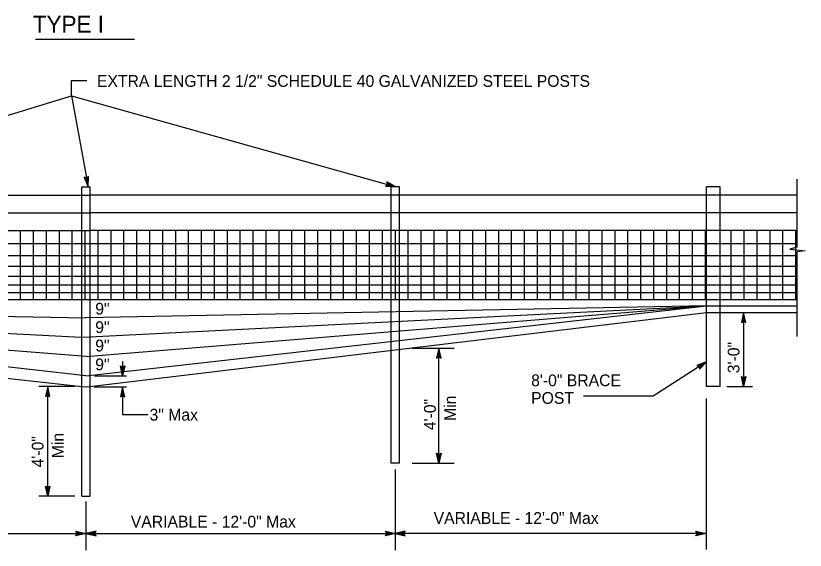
# Model space of a CAD drawing. Extents: x -894 to 866, y -476 to 714.
# Drawn here: x -243.2 to 226.8, y 31.9 to 350.1 of the extents above; entities that cross this region are included whole.
import ezdxf

# ---------------------------------------------------------------- set-up
doc = ezdxf.new("R2010")
doc.units = 0
for name, color, linetype in [('56 Stage 3 Anno', 7, 'Continuous'), ('57 Undefined', 7, 'Continuous'), ('60 Nongeo Data', 7, 'Continuous')]:
    doc.layers.add(name, color=color, linetype=linetype)

msp = doc.modelspace()

# ---------------------------------------------------------------- linework, layer by layer
at = {"layer": '56 Stage 3 Anno'}
for p, q in [((-210.1, 302.37), (-210.1, 311.57)), ((-210.1, 311.57), (-200.91, 311.57)), ((-201.15, 253.43), (-202.61, 253.97)), ((-202.61, 253.97), (-202.61, 253.97)), ((-202.61, 253.97), (-200.21, 248.32)), ((-199.99, 254.46), (-201.15, 253.43)), ((-200.71, 251.03), (-200.61, 253.92)), ((-200.46, 249.68), (-200.3, 254.16)), ((-200.21, 248.32), (-199.99, 254.46)), ((-199.99, 254.46), (-199.99, 254.46)), ((-202.22, 253.82), (-200.46, 249.67)), ((-201.83, 253.66), (-200.71, 251.03)), ((-201.45, 253.55), (-200.96, 252.39)), ((-200.96, 252.39), (-200.92, 253.63)), ((-21.97, 249.72), (-23.1, 248.64)), ((-22.48, 249.21), (-19.63, 249.06)), ((-16.96, 248.32), (-22.38, 251.21)), ((-22.38, 251.21), (-22.38, 251.21)), ((-22.38, 251.21), (-21.97, 249.72)), ((-18.3, 248.69), (-22.26, 250.8)), ((-22.21, 249.49), (-20.96, 249.43)), ((-19.63, 249.06), (-22.18, 250.42)), ((-20.96, 249.43), (-22.05, 250.01)), ((-200.21, 248.32), (-200.21, 248.32)), ((-23.1, 248.64), (-23.1, 248.64)), ((-23.1, 248.64), (-16.96, 248.32)), ((-22.8, 248.92), (-18.29, 248.69)), ((-16.96, 248.32), (-16.96, 248.32)), ((190.11, 173.46), (188.79, 167.45)), ((190.11, 172.07), (189.14, 167.69)), ((190.11, 170.69), (189.49, 167.87)), ((190.12, 169.31), (189.85, 168.1)), ((190.11, 173.46), (190.11, 129.36)), ((191.46, 167.46), (190.11, 173.46)), ((190.11, 173.46), (190.11, 173.46)), ((191.1, 167.67), (190.11, 172.08)), ((190.74, 167.91), (190.11, 170.69)), ((190.39, 168.08), (190.12, 169.31)), ((188.79, 167.45), (190.11, 168.26)), ((188.79, 167.45), (188.79, 167.45)), ((190.11, 168.26), (191.46, 167.46)), ((191.46, 167.46), (191.46, 167.46)), ((-7.22, 152.12), (17.78, 152.12)), ((8.69, 152.12), (7.37, 146.12)), ((8.69, 150.73), (7.73, 146.36)), ((8.69, 83.63), (8.69, 152.12)), ((10.04, 146.13), (8.69, 152.12)), ((8.69, 152.12), (8.69, 152.12)), ((9.68, 146.34), (8.69, 150.74)), ((7.37, 146.12), (8.7, 146.92)), ((7.37, 146.12), (7.37, 146.12)), ((8.7, 149.36), (8.07, 146.54)), ((8.7, 147.98), (8.43, 146.77)), ((9.32, 146.57), (8.7, 149.36)), ((8.97, 146.75), (8.7, 147.98)), ((8.7, 146.92), (10.04, 146.13)), ((10.04, 146.13), (10.04, 146.13)), ((-179.6, 135.63), (-180.93, 141.63)), ((-180.93, 141.63), (-180.93, 141.63)), ((-180.93, 141.63), (-179.6, 140.83)), ((-179.61, 137.02), (-180.57, 141.4)), ((-179.6, 138.39), (-180.22, 141.22)), ((-179.6, 144.17), (-179.6, 135.63)), ((-179.6, 140.83), (-178.26, 141.63)), ((-178.26, 141.63), (-179.6, 135.63)), ((-178.62, 141.41), (-179.6, 137.01)), ((-178.97, 141.18), (-179.6, 138.39)), ((-178.26, 141.63), (-178.26, 141.63)), ((168.13, 144.03), (136.22, 123.57)), ((168.13, 144.03), (162.36, 141.92)), ((162.36, 141.92), (162.36, 141.92)), ((162.36, 141.92), (163.75, 141.23)), ((166.96, 143.29), (162.75, 141.74)), ((165.8, 142.54), (163.09, 141.54)), ((164.64, 141.79), (163.48, 141.37)), ((163.75, 141.23), (163.8, 139.67)), ((163.76, 140.9), (164.64, 141.79)), ((163.79, 140.08), (166.97, 143.29)), ((163.79, 140.51), (165.8, 142.54)), ((163.8, 139.67), (168.13, 144.03)), ((168.13, 144.03), (168.13, 144.03)), ((-179.6, 139.77), (-179.86, 140.98)), ((-179.32, 141), (-179.6, 139.77)), ((163.8, 139.67), (163.8, 139.67)), ((-196.45, 135.63), (-177.37, 135.63)), ((-179.6, 135.63), (-179.6, 135.63)), ((190.11, 129.36), (188.79, 135.36)), ((188.79, 135.36), (188.79, 135.36)), ((188.79, 135.36), (190.11, 134.56)), ((190.11, 130.75), (189.14, 135.12)), ((190.11, 132.12), (189.49, 134.95)), ((190.12, 133.5), (189.85, 134.71)), ((190.11, 134.56), (191.46, 135.36)), ((191.46, 135.36), (190.11, 129.36)), ((191.1, 135.14), (190.11, 130.74)), ((190.74, 134.91), (190.11, 132.12)), ((190.39, 134.73), (190.12, 133.5)), ((191.46, 135.36), (191.46, 135.36)), ((-208.12, 129.43), (-229.55, 129.43)), ((-224.24, 129.43), (-225.56, 123.42)), ((-224.24, 128.03), (-225.2, 123.66)), ((-224.24, 64.03), (-224.24, 129.43)), ((-222.89, 123.43), (-224.24, 129.43)), ((-224.24, 129.43), (-224.24, 129.43)), ((-223.25, 123.64), (-224.23, 128.05)), ((-196.58, 129.19), (-177.31, 129.19)), ((-179.6, 129.19), (-180.93, 123.19)), ((-179.61, 127.8), (-180.57, 123.42)), ((-178.26, 123.19), (-179.6, 129.19)), ((-179.6, 129.19), (-179.6, 129.19)), ((-179.6, 129.19), (-179.6, 112.61)), ((-178.62, 123.41), (-179.6, 127.81)), ((180.12, 129.36), (195.47, 129.36)), ((190.11, 129.36), (190.11, 129.36)), ((-225.56, 123.42), (-224.23, 124.23)), ((-225.56, 123.42), (-225.56, 123.42)), ((-224.23, 126.66), (-224.85, 123.84)), ((-224.23, 125.28), (-224.49, 124.07)), ((-223.6, 123.88), (-224.23, 126.66)), ((-223.95, 124.05), (-224.23, 125.28)), ((-224.23, 124.23), (-222.89, 123.43)), ((-222.89, 123.43), (-222.89, 123.43)), ((-180.93, 123.19), (-179.6, 123.99)), ((-180.93, 123.19), (-180.93, 123.19)), ((-179.6, 126.43), (-180.22, 123.6)), ((-179.6, 125.05), (-179.86, 123.84)), ((-178.97, 123.64), (-179.6, 126.43)), ((-179.32, 123.82), (-179.6, 125.05)), ((-179.6, 123.99), (-178.26, 123.19)), ((-178.26, 123.19), (-178.26, 123.19)), ((136.22, 123.57), (94.8, 123.57)), ((167.76, 122.28), (167.76, 32.28)), ((8.69, 83.63), (7.37, 89.63)), ((7.37, 89.63), (7.37, 89.63)), ((7.37, 89.63), (8.7, 88.83)), ((8.69, 83.63), (7.37, 89.63)), ((7.37, 89.63), (7.37, 89.63)), ((7.37, 89.63), (8.7, 88.83)), ((8.69, 85.02), (7.73, 89.39)), ((8.69, 85.02), (7.73, 89.39)), ((10.04, 89.63), (8.69, 83.63)), ((10.04, 89.63), (8.69, 83.63)), ((9.68, 89.41), (8.69, 85.01)), ((9.68, 89.41), (8.69, 85.01)), ((8.7, 88.83), (10.04, 89.63)), ((8.7, 88.83), (10.04, 89.63)), ((10.04, 89.63), (10.04, 89.63)), ((10.04, 89.63), (10.04, 89.63)), ((8.7, 86.39), (8.07, 89.22)), ((8.7, 86.39), (8.07, 89.22)), ((8.7, 87.77), (8.43, 88.98)), ((8.7, 87.77), (8.43, 88.98)), ((9.32, 89.18), (8.7, 86.39)), ((9.32, 89.18), (8.7, 86.39)), ((8.97, 89), (8.7, 87.77)), ((8.97, 89), (8.7, 87.77)), ((-7.22, 83.63), (17.78, 83.63)), ((8.69, 83.63), (8.69, 83.63)), ((8.69, 83.63), (8.69, 83.63)), ((-17.25, 79.88), (-17.25, 31.88)), ((-224.24, 64.03), (-225.56, 70.03)), ((-225.56, 70.03), (-225.56, 70.03)), ((-225.56, 70.03), (-224.23, 69.23)), ((-224.24, 65.42), (-225.2, 69.79)), ((-224.23, 66.79), (-224.85, 69.62)), ((-224.23, 68.17), (-224.49, 69.38)), ((-222.89, 70.03), (-224.24, 64.03)), ((-224.23, 69.23), (-222.89, 70.03)), ((-223.25, 69.81), (-224.23, 65.41)), ((-223.6, 69.58), (-224.23, 66.79)), ((-223.95, 69.4), (-224.23, 68.17)), ((-222.89, 70.03), (-222.89, 70.03)), ((-208.12, 64.03), (-229.55, 64.03)), ((-224.24, 64.03), (-224.24, 64.03)), ((-201.47, 60.9), (-201.47, 31.9)), ((-206.67, 41.86), (-207.47, 43.21)), ((-207.47, 43.21), (-207.47, 43.21)), ((-207.47, 43.21), (-201.47, 41.86)), ((-207.25, 42.85), (-202.85, 41.86)), ((-207.02, 42.49), (-204.23, 41.86)), ((-195.47, 43.21), (-201.47, 41.86)), ((-195.69, 42.85), (-200.09, 41.86)), ((-195.92, 42.49), (-198.71, 41.86)), ((-196.27, 41.86), (-195.47, 43.21)), ((-195.47, 43.21), (-195.47, 43.21)), ((-22.28, 41.86), (-23.08, 43.21)), ((-23.08, 43.21), (-23.08, 43.21)), ((-23.08, 43.21), (-17.08, 41.86)), ((-22.87, 42.85), (-18.46, 41.86)), ((-22.63, 42.49), (-19.85, 41.86)), ((-11.41, 43.21), (-17.41, 41.86)), ((-11.63, 42.85), (-16.03, 41.86)), ((-11.86, 42.49), (-14.65, 41.86)), ((-12.21, 41.86), (-11.41, 43.21)), ((-11.41, 43.21), (-11.41, 43.21)), ((162.56, 41.86), (161.76, 43.21)), ((161.76, 43.21), (161.76, 43.21)), ((161.76, 43.21), (167.76, 41.86)), ((161.98, 42.85), (166.38, 41.86)), ((162.21, 42.49), (165, 41.86)), ((-386.14, 41.86), (-201.47, 41.86)), ((-201.47, 41.86), (-207.47, 40.54)), ((-207.47, 40.54), (-206.67, 41.86)), ((-207.47, 40.54), (-207.47, 40.54)), ((-202.86, 41.86), (-207.24, 40.89)), ((-204.23, 41.86), (-207.06, 41.24)), ((-206.84, 42.14), (-205.61, 41.87)), ((-205.61, 41.87), (-206.82, 41.6)), ((-201.47, 41.86), (-17.08, 41.86)), ((-201.47, 41.86), (-201.47, 41.86)), ((-201.47, 41.86), (-201.47, 41.86)), ((-201.47, 41.86), (-195.47, 40.54)), ((-200.08, 41.86), (-195.7, 40.89)), ((-198.71, 41.86), (-195.88, 41.24)), ((-196.1, 42.14), (-197.33, 41.87)), ((-197.33, 41.87), (-196.12, 41.6)), ((-195.47, 40.54), (-196.27, 41.86)), ((-195.47, 40.54), (-195.47, 40.54)), ((-17.08, 41.86), (-23.09, 40.54)), ((-23.09, 40.54), (-22.28, 41.86)), ((-23.09, 40.54), (-23.09, 40.54)), ((-18.47, 41.86), (-22.85, 40.89)), ((-19.85, 41.86), (-22.67, 41.24)), ((-22.46, 42.14), (-21.23, 41.87)), ((-21.23, 41.87), (-22.44, 41.6)), ((-17.41, 41.86), (-17.41, 41.86)), ((-17.41, 41.86), (-11.41, 40.54)), ((167.76, 41.86), (-17.25, 41.86)), ((-17.08, 41.86), (-17.08, 41.86)), ((-16.02, 41.86), (-11.65, 40.89)), ((-14.65, 41.86), (-11.82, 41.24)), ((-12.04, 42.14), (-13.27, 41.87)), ((-13.27, 41.87), (-12.06, 41.6)), ((-11.41, 40.54), (-12.21, 41.86)), ((-11.41, 40.54), (-11.41, 40.54)), ((167.76, 41.86), (161.76, 40.54)), ((161.76, 40.54), (162.56, 41.86)), ((161.76, 40.54), (161.76, 40.54)), ((166.37, 41.86), (161.99, 40.89)), ((165, 41.86), (162.17, 41.24)), ((162.39, 42.14), (163.62, 41.87)), ((163.62, 41.87), (162.41, 41.6)), ((167.76, 41.86), (167.76, 41.86))]:
    msp.add_line(p, q, dxfattribs=at)
for points in [[(-387.29, 248.32), (-210.1, 302.37), (-200.21, 248.32)], [(-210.1, 302.37), (-16.96, 248.32)], [(-179.6, 112.61), (-164.66, 112.61)]]:
    msp.add_lwpolyline(points, dxfattribs=at)
at = {"layer": '57 Undefined'}
msp.add_line((-231.58, 336.17), (-172.63, 336.17), dxfattribs=at)
at = {"layer": '60 Nongeo Data'}
for p, q in [((222, 212.21), (222, 252.73)), ((-203.89, 64.03), (-203.89, 248.32)), ((-203.89, 248.32), (-198.99, 248.32)), ((-198.99, 64.03), (-198.99, 248.32)), ((-19.69, 83.63), (-19.69, 248.32)), ((-14.79, 248.32), (-19.69, 248.32)), ((-14.79, 83.63), (-14.79, 248.32)), ((176.27, 248.32), (168.13, 248.32)), ((168.13, 156.16), (168.13, 248.32)), ((176.27, 156.16), (176.27, 248.32)), ((-625.24, 243.22), (-199.37, 243.22)), ((222, 243.22), (-199.37, 243.22)), ((-625.24, 232.7), (-199.37, 232.7)), ((222, 232.7), (-199.37, 232.7)), ((-625.24, 222.18), (-199.37, 222.18)), ((-240.36, 181.15), (-240.36, 221.98)), ((-232.67, 181.15), (-232.67, 221.98)), ((-224.97, 181.15), (-224.97, 221.98)), ((-217.28, 181.15), (-217.28, 221.98)), ((-209.58, 181.15), (-209.58, 221.98)), ((-201.89, 181.15), (-201.89, 221.98)), ((222, 222.18), (-199.37, 222.18)), ((-194.2, 181.15), (-194.2, 221.98)), ((-186.5, 181.15), (-186.5, 221.98)), ((-178.81, 181.15), (-178.81, 221.98)), ((-171.11, 181.15), (-171.11, 221.98)), ((-163.42, 181.15), (-163.42, 221.98)), ((-155.72, 181.15), (-155.72, 221.98)), ((-148.03, 181.15), (-148.03, 221.98)), ((-140.34, 181.15), (-140.34, 221.98)), ((-132.64, 181.15), (-132.64, 221.98)), ((-124.95, 181.15), (-124.95, 221.98)), ((-117.25, 181.15), (-117.25, 221.98)), ((-109.56, 181.15), (-109.56, 221.98)), ((-101.87, 181.15), (-101.87, 221.98)), ((-94.17, 181.15), (-94.17, 221.98)), ((-86.48, 181.15), (-86.48, 221.98)), ((-78.78, 181.15), (-78.78, 221.98)), ((-71.09, 181.15), (-71.09, 221.98)), ((-63.4, 181.15), (-63.4, 221.98)), ((-55.7, 181.15), (-55.7, 221.98)), ((-48.01, 181.15), (-48.01, 221.98)), ((-40.31, 181.15), (-40.31, 221.98)), ((-32.62, 181.15), (-32.62, 221.98)), ((-24.93, 181.15), (-24.93, 221.98)), ((-17.23, 181.15), (-17.23, 221.98)), ((-9.54, 181.15), (-9.54, 221.98)), ((-1.84, 181.15), (-1.84, 221.98)), ((5.85, 181.15), (5.85, 221.98)), ((13.54, 181.15), (13.54, 221.98)), ((21.24, 181.15), (21.24, 221.98)), ((28.93, 181.15), (28.93, 221.98)), ((36.63, 181.15), (36.63, 221.98)), ((44.32, 181.15), (44.32, 221.98)), ((52.01, 181.15), (52.01, 221.98)), ((59.71, 181.15), (59.71, 221.98)), ((67.4, 181.15), (67.4, 221.98)), ((75.1, 181.15), (75.1, 221.98)), ((82.79, 181.15), (82.79, 221.98)), ((90.49, 181.15), (90.49, 221.98)), ((98.18, 181.15), (98.18, 221.98)), ((105.87, 181.15), (105.87, 221.98)), ((113.57, 181.15), (113.57, 221.98)), ((121.26, 181.15), (121.26, 221.98)), ((128.96, 181.15), (128.96, 221.98)), ((136.65, 181.15), (136.65, 221.98)), ((144.34, 181.15), (144.34, 221.98)), ((152.04, 181.15), (152.04, 221.98)), ((159.73, 181.15), (159.73, 221.98)), ((167.43, 181.15), (167.43, 221.98)), ((182.81, 181.15), (182.81, 221.98)), ((190.51, 181.15), (190.51, 221.98)), ((198.2, 181.15), (198.2, 221.98)), ((205.9, 181.15), (205.9, 221.98)), ((213.59, 181.15), (213.59, 221.98)), ((221.28, 181.15), (221.28, 221.98)), ((-625.24, 214.49), (222, 214.49)), ((-625.24, 207.31), (222, 207.31)), ((222, 159.11), (222, 209.52)), ((-625.24, 200.9), (222, 200.9)), ((-625.24, 195), (222, 195)), ((-625.24, 189.87), (222, 189.87)), ((-625.24, 185.25), (222, 185.25)), ((-625.24, 181.15), (222, 181.15)), ((-201.62, 135.63), (-571.37, 177.3)), ((-201.62, 147.13), (-571.37, 177.3)), ((-204.27, 158.56), (-571.37, 177.3)), ((-571.37, 177.3), (-201.62, 170.14)), ((-203.24, 158.65), (168.13, 177.3)), ((168.13, 177.3), (-201.62, 170.14)), ((-201.62, 147.13), (168.13, 177.3)), ((-201.62, 135.63), (168.13, 177.3)), ((168.13, 177.3), (222, 177.3)), ((-200.84, 129.19), (168.13, 173.46)), ((168.13, 173.46), (222, 173.46)), ((168.13, 129.36), (168.13, 156.16)), ((176.27, 129.36), (176.27, 156.16)), ((-382.31, 149.16), (-203.89, 129.36)), ((-203.89, 129.36), (-200.84, 129.19)), ((176.27, 129.36), (168.13, 129.36)), ((-14.79, 83.63), (-19.69, 83.63)), ((-203.89, 64.03), (-198.99, 64.03))]:
    msp.add_line(p, q, dxfattribs=at)
msp.add_lwpolyline([(222, 212.21), (217.73, 211.14), (226.82, 210.2), (222, 209.52)], dxfattribs=at)

# ---------------------------------------------------------------- texts
at = {"layer": '57 Undefined'}
for s, height, p in [('TYPE I', 10, (-233.07, 340.05)), ('EXTRA LENGTH 2 1/2" SCHEDULE 40 GALVANIZED STEEL POSTS', 7, (-194.89, 307.73)), ('9"', 7, (-195.92, 172.15)), ('9"', 7, (-195.92, 161.19)), ('9"', 7, (-195.92, 150.22)), ('9"', 7, (-195.92, 139.01)), ('8\'-0" BRACE', 7, (63.64, 129.53)), ('POST', 7, (63.64, 119.03)), ('3" Max', 7, (-163.58, 109.07)), ('VARIABLE - 12\'-0" Max', 7, (-174.74, 45.4)), ('VARIABLE - 12\'-0" Max', 7, (5.57, 47.56))]:
    msp.add_text(s, height=height, dxfattribs=at).set_placement(p)
for s, p in [('3\'-0"', (187.66, 137.25)), ('Min', (18.85, 108.85)), ('4\'-0"', (6.85, 103.35)), ('4\'-0"', (-226.72, 81.17)), ('Min', (-214.72, 86.67))]:
    msp.add_text(s, height=7, rotation=90, dxfattribs=at).set_placement(p)

doc.saveas('drawing.dxf')
